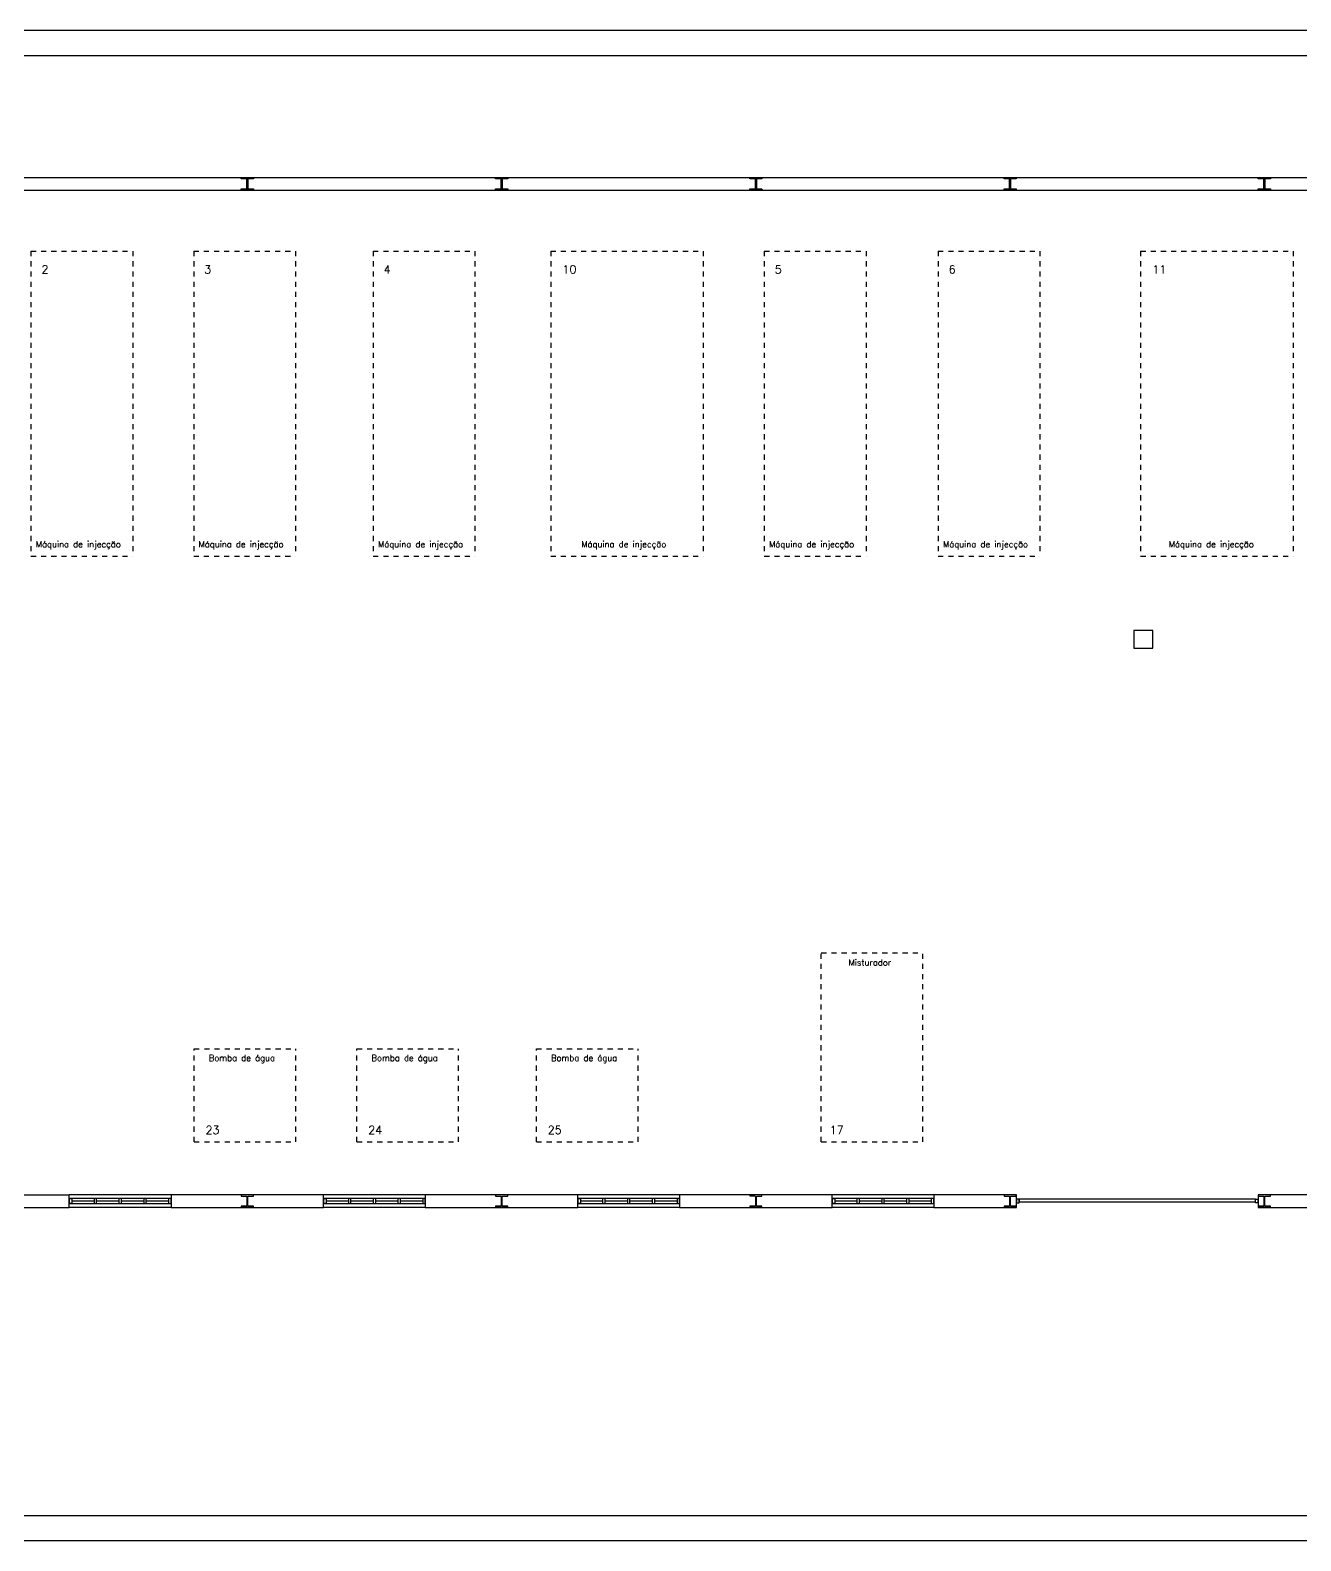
# Model space of a CAD drawing. Extents: x -3.6 to 91.9, y 0 to 29.7.
# Drawn here: x 19.7 to 44.68, y 0 to 29.7 of the extents above; entities that cross this region are included whole.
import ezdxf

# ---------------------------------------------------------------- set-up
doc = ezdxf.new("R2010")
doc.units = 0
doc.header["$LTSCALE"] = 0.4
doc.header["$MEASUREMENT"] = 0
doc.linetypes.add('HIDDEN', pattern=[0.375, 0.25, -0.125])
doc.layers.get('0').update_dxf_attribs({"linetype": 'CONTINUOUS'})
doc.layers.add('PLANTA', color=9, linetype='CONTINUOUS')
doc.layers.add('TEXTOS', color=9, linetype='CONTINUOUS')
doc.styles.add('ROMANS8', font='romans8', dxfattribs={"height": 0.2})
doc.styles.get("Standard").update_dxf_attribs({"font": 'ITALICC', "height": 250})

# ---------------------------------------------------------------- blocks, each defined once
blk = doc.blocks.new('AUW01D3S')
at = {"color": 0}
for p, q in [((0, 0.5), (1, 0.5)), ((0, -0.5), (1, -0.5))]:
    blk.add_line(p, q, dxfattribs=at)
blk = doc.blocks.new('AUD18D1S')
at = {"color": 0}
for p, q in [((0, -0.5), (0, 0.5)), ((1, 0.5), (1, -0.5))]:
    blk.add_line(p, q, dxfattribs=at)
blk = doc.blocks.new('AUD19D1S')
at = {"color": 0}
for p, q in [((0, 0), (0, 0)), ((1, 0), (1, 0))]:
    blk.add_line(p, q, dxfattribs=at)
blk = doc.blocks.new('AUD37D1S')
at = {"color": 0, "linetype": 'ByBlock'}
for p, q in [((0, 0.5), (0, -0.5)), ((1, 0.5), (0, 0.5)), ((1, -0.5), (1, 0.5)), ((0, -0.5), (1, -0.5))]:
    blk.add_line(p, q, dxfattribs=at)
at = {"color": 0, "linetype": 'ByBlock', "flags": 3}
for p in [(1, 0.5), (1, 0), (1, -0.5)]:
    blk.add_attdef('JAMBPT', p, '', height=0.1, rotation=45, dxfattribs=at)
for p in [(1, 0.5), (1, 0)]:
    blk.add_attdef('JAMBPT', p, '', height=0.1, dxfattribs=at)
blk = doc.blocks.new('AUD40D1S')
at = {"color": 0, "linetype": 'ByBlock'}
for p, q in [((-0.5, 0.5), (-0.5, -0.5)), ((0.5, 0.5), (-0.5, 0.5)), ((0.5, -0.5), (0.5, 0.5)), ((-0.5, -0.5), (0.5, -0.5))]:
    blk.add_line(p, q, dxfattribs=at)
blk = doc.blocks.new('AUW01D1S')
at = {"color": 0}
blk.add_line((-0.5, 0), (0.5, 0), dxfattribs=at)
blk = doc.blocks.new('AUD41D1S')
at = {"color": 0, "linetype": 'ByBlock'}
for p, q in [((-0.5, 0.5), (-0.5, -0.5)), ((0.5, -0.5), (0.5, 0.5))]:
    blk.add_line(p, q, dxfattribs=at)
blk = doc.blocks.new('AUD10D1S')
at = {"color": 0}
for p, q in [((0, 0), (0, -1)), ((1, 0), (0, 0)), ((1, -1), (1, 0)), ((0, -1), (1, -1))]:
    blk.add_line(p, q, dxfattribs=at)

msp = doc.modelspace()

# ---------------------------------------------------------------- linework, layer by layer
at = {"color": 5}
for p, q in [((-3.584, 29.7), (91.923, 29.7)), ((91.923, 0), (-3.584, 0))]:
    msp.add_line(p, q, dxfattribs=at)
at = {"color": 1}
for p, q in [((-1.084, 29.2), (91.423, 29.2)), ((-1.084, 0.5), (91.423, 0.5))]:
    msp.add_line(p, q, dxfattribs=at)
at = {"layer": 'PLANTA'}
for p, q in [((14.742, 26.804), (70.467, 26.804)), ((14.742, 26.554), (70.467, 26.554)), ((17.467, 6.804), (20.467, 6.804)), ((17.467, 6.554), (20.467, 6.554)), ((25.467, 6.804), (22.467, 6.804)), ((22.467, 6.554), (25.467, 6.554)), ((30.467, 6.804), (27.467, 6.804)), ((27.467, 6.554), (30.467, 6.554)), ((35.467, 6.804), (32.467, 6.804)), ((32.467, 6.554), (35.467, 6.554)), ((39.092, 6.804), (37.467, 6.804)), ((37.467, 6.554), (39.092, 6.554)), ((45.467, 6.804), (43.842, 6.804)), ((43.842, 6.554), (45.467, 6.554))]:
    msp.add_line(p, q, dxfattribs=at)
at = {"layer": 'PLANTA', "color": 8, "linetype": 'HIDDEN'}
for p, q in [((19.713, 25.356, 2.7), (19.713, 19.356, 2.7)), ((19.713, 25.356, 2.7), (21.713, 25.356, 2.7)), ((21.713, 25.356, 2.7), (21.713, 19.356, 2.7)), ((22.913, 25.356, 2.7), (22.913, 19.356, 2.7)), ((22.913, 25.356, 2.7), (24.913, 25.356, 2.7)), ((24.913, 25.356, 2.7), (24.913, 19.356, 2.7)), ((26.443, 25.356, 2.7), (26.443, 19.356, 2.7)), ((26.443, 25.356, 2.7), (28.443, 25.356, 2.7)), ((28.443, 25.356, 2.7), (28.443, 19.356, 2.7)), ((29.933, 25.356, 2.7), (32.933, 25.356, 2.7)), ((29.933, 25.356, 2.7), (29.933, 19.356, 2.7)), ((32.933, 25.356, 2.7), (32.933, 19.356, 2.7)), ((34.133, 25.356, 2.7), (36.133, 25.356, 2.7)), ((34.133, 25.356, 2.7), (34.133, 19.356, 2.7)), ((36.133, 25.356, 2.7), (36.133, 19.356, 2.7)), ((37.553, 25.356, 2.7), (39.553, 25.356, 2.7)), ((37.553, 25.356, 2.7), (37.553, 19.356, 2.7)), ((39.553, 25.356, 2.7), (39.553, 19.356, 2.7)), ((41.533, 25.356, 2.7), (41.533, 19.356, 2.7)), ((41.533, 25.356, 2.7), (44.533, 25.356, 2.7)), ((44.533, 25.356, 2.7), (44.533, 19.356, 2.7)), ((19.713, 19.356, 2.7), (21.713, 19.356, 2.7)), ((22.913, 19.356, 2.7), (24.913, 19.356, 2.7)), ((26.443, 19.356, 2.7), (28.443, 19.356, 2.7)), ((29.933, 19.356, 2.7), (32.933, 19.356, 2.7)), ((34.133, 19.356, 2.7), (36.133, 19.356, 2.7)), ((37.553, 19.356, 2.7), (39.553, 19.356, 2.7)), ((41.533, 19.356, 2.7), (44.533, 19.356, 2.7)), ((35.253, 7.843, 2.7), (35.253, 11.563, 2.7)), ((35.253, 11.563, 2.7), (37.253, 11.563, 2.7)), ((37.253, 7.843, 2.7), (37.253, 11.563, 2.7)), ((22.923, 9.673, 2.7), (24.923, 9.673, 2.7)), ((22.923, 7.843, 2.7), (22.923, 9.673, 2.7)), ((24.923, 7.843, 2.7), (24.923, 9.673, 2.7)), ((26.123, 9.673, 2.7), (28.123, 9.673, 2.7)), ((26.123, 7.843, 2.7), (26.123, 9.673, 2.7)), ((28.123, 7.843, 2.7), (28.123, 9.673, 2.7)), ((29.653, 9.673, 2.7), (31.653, 9.673, 2.7)), ((29.653, 7.843, 2.7), (29.653, 9.673, 2.7)), ((31.653, 7.843, 2.7), (31.653, 9.673, 2.7)), ((22.923, 7.843, 2.7), (24.923, 7.843, 2.7)), ((26.123, 7.843, 2.7), (28.123, 7.843, 2.7)), ((29.653, 7.843, 2.7), (31.653, 7.843, 2.7)), ((35.253, 7.843, 2.7), (37.253, 7.843, 2.7))]:
    msp.add_line(p, q, dxfattribs=at)
at = {"layer": 'PLANTA'}
for points in [[(24.087, 26.799), (24.087, 26.779), (23.987, 26.779, 0.414214), (23.977, 26.769), (23.977, 26.589, 0.414214), (23.987, 26.579), (24.087, 26.579), (24.087, 26.559), (23.847, 26.559), (23.847, 26.579), (23.947, 26.579, 0.414214), (23.957, 26.589), (23.957, 26.769, 0.414214), (23.947, 26.779), (23.847, 26.779), (23.847, 26.799)], [(29.087, 26.799), (29.087, 26.779), (28.987, 26.779, 0.414214), (28.977, 26.769), (28.977, 26.589, 0.414214), (28.987, 26.579), (29.087, 26.579), (29.087, 26.559), (28.847, 26.559), (28.847, 26.579), (28.947, 26.579, 0.414214), (28.957, 26.589), (28.957, 26.769, 0.414214), (28.947, 26.779), (28.847, 26.779), (28.847, 26.799)], [(33.848, 26.559), (33.847, 26.579), (33.947, 26.579, 0.414214), (33.957, 26.589), (33.957, 26.769, 0.414214), (33.946, 26.779), (33.846, 26.779), (33.846, 26.799), (34.086, 26.8), (34.086, 26.78), (33.986, 26.78, 0.414214), (33.977, 26.769), (33.977, 26.589, 0.414214), (33.987, 26.58), (34.087, 26.58), (34.088, 26.56)], [(39.087, 26.799), (39.087, 26.779), (38.987, 26.779, 0.414214), (38.977, 26.769), (38.977, 26.589, 0.414214), (38.987, 26.579), (39.087, 26.579), (39.087, 26.559), (38.847, 26.559), (38.847, 26.579), (38.947, 26.579, 0.414214), (38.957, 26.589), (38.957, 26.769, 0.414214), (38.947, 26.779), (38.847, 26.779), (38.847, 26.799)], [(44.087, 26.799), (44.087, 26.779), (43.987, 26.779, 0.414214), (43.977, 26.769), (43.977, 26.589, 0.414214), (43.987, 26.579), (44.087, 26.579), (44.087, 26.559), (43.847, 26.559), (43.847, 26.579), (43.947, 26.579, 0.414214), (43.957, 26.589), (43.957, 26.769, 0.414214), (43.947, 26.779), (43.847, 26.779), (43.847, 26.799)], [(24.087, 6.559), (24.087, 6.579), (23.987, 6.579, -0.414214), (23.977, 6.589), (23.977, 6.769, -0.414214), (23.987, 6.779), (24.087, 6.779), (24.087, 6.799), (23.847, 6.799), (23.847, 6.779), (23.947, 6.779, -0.414214), (23.957, 6.769), (23.957, 6.589, -0.414214), (23.947, 6.579), (23.847, 6.579), (23.847, 6.559)], [(29.087, 6.559), (29.087, 6.579), (28.987, 6.579, -0.414214), (28.977, 6.589), (28.977, 6.769, -0.414214), (28.987, 6.779), (29.087, 6.779), (29.087, 6.799), (28.847, 6.799), (28.847, 6.779), (28.947, 6.779, -0.414214), (28.957, 6.769), (28.957, 6.589, -0.414214), (28.947, 6.579), (28.847, 6.579), (28.847, 6.559)], [(33.848, 6.8), (33.847, 6.78), (33.947, 6.78, -0.414214), (33.957, 6.769), (33.957, 6.589, -0.414214), (33.946, 6.58), (33.846, 6.58), (33.846, 6.56), (34.086, 6.559), (34.086, 6.579), (33.986, 6.579, -0.414214), (33.977, 6.589), (33.977, 6.769, -0.414214), (33.987, 6.779), (34.087, 6.779), (34.088, 6.799)], [(39.087, 6.559), (39.087, 6.579), (38.987, 6.579, -0.414214), (38.977, 6.589), (38.977, 6.769, -0.414214), (38.987, 6.779), (39.087, 6.779), (39.087, 6.799), (38.847, 6.799), (38.847, 6.779), (38.947, 6.779, -0.414214), (38.957, 6.769), (38.957, 6.589, -0.414214), (38.947, 6.579), (38.847, 6.579), (38.847, 6.559)], [(44.087, 6.559), (44.087, 6.579), (43.987, 6.579, -0.414214), (43.977, 6.589), (43.977, 6.769, -0.414214), (43.987, 6.779), (44.087, 6.779), (44.087, 6.799), (43.847, 6.799), (43.847, 6.779), (43.947, 6.779, -0.414214), (43.957, 6.769), (43.957, 6.589, -0.414214), (43.947, 6.579), (43.847, 6.579), (43.847, 6.559)]]:
    msp.add_lwpolyline(points, format="xyb", close=True, dxfattribs=at)
at = {"layer": 'PLANTA', "elevation": 2.7}
msp.add_lwpolyline([(41.398, 17.551), (41.771, 17.551), (41.771, 17.896), (41.398, 17.896)], close=True, dxfattribs=at)

# ---------------------------------------------------------------- block references
at = {"layer": 'PLANTA', "rotation": 180}
for name, p, xscale, yscale, zscale in [('AUW01D3S', (22.467, 6.679), 2, 0.2499999999999964, 4), ('AUD37D1S', (20.467, 6.679), -0.05000000000000004, 0.1000000000000014, 0.9), ('AUD40D1S', (21.467, 6.679), 2, 0.1000000000000014, 0.05), ('AUD40D1S', (21.467, 6.679), 2, 0.1000000000000014, -0.05), ('AUW01D1S', (20.736, 6.679), 0.4375, 0.001000000000001222, 0.9), ('AUD37D1S', (21.004, 6.679), 0.05000000000000004, 0.1000000000000014, 0.9), ('AUW01D1S', (21.223, 6.679), 0.4375, 0.001000000000001222, 0.9), ('AUD37D1S', (21.492, 6.679), 0.05000000000000004, 0.1000000000000014, 0.9), ('AUW01D1S', (21.711, 6.679), 0.4375, 0.001000000000001222, 0.9), ('AUD37D1S', (21.979, 6.679), 0.05000000000000004, 0.1000000000000014, 0.9), ('AUW01D1S', (22.198, 6.679), 0.4375, 0.001000000000001222, 0.9), ('AUD37D1S', (22.467, 6.679), 0.05000000000000004, 0.1000000000000014, 0.9), ('AUW01D3S', (27.467, 6.679), 2, 0.2499999999999964, 4), ('AUD37D1S', (25.467, 6.679), -0.05000000000000004, 0.1000000000000014, 0.9), ('AUD40D1S', (26.467, 6.679), 2, 0.1000000000000014, 0.05), ('AUD40D1S', (26.467, 6.679), 2, 0.1000000000000014, -0.05), ('AUW01D1S', (25.736, 6.679), 0.4375, 0.001000000000001222, 0.9), ('AUD37D1S', (26.004, 6.679), 0.05000000000000004, 0.1000000000000014, 0.9), ('AUW01D1S', (26.223, 6.679), 0.4375, 0.001000000000001222, 0.9), ('AUD37D1S', (26.492, 6.679), 0.05000000000000004, 0.1000000000000014, 0.9), ('AUW01D1S', (26.711, 6.679), 0.4375, 0.001000000000001222, 0.9), ('AUD37D1S', (26.979, 6.679), 0.05000000000000004, 0.1000000000000014, 0.9), ('AUW01D1S', (27.198, 6.679), 0.4375, 0.001000000000001222, 0.9), ('AUD37D1S', (27.467, 6.679), 0.05000000000000004, 0.1000000000000014, 0.9), ('AUW01D3S', (32.467, 6.679), 2, 0.2499999999999964, 4), ('AUD37D1S', (30.467, 6.679), -0.05000000000000004, 0.1000000000000014, 0.9), ('AUD40D1S', (31.467, 6.679), 2, 0.1000000000000014, 0.05), ('AUD40D1S', (31.467, 6.679), 2, 0.1000000000000014, -0.05), ('AUW01D1S', (30.736, 6.679), 0.4375, 0.001000000000001222, 0.9), ('AUD37D1S', (31.004, 6.679), 0.05000000000000004, 0.1000000000000014, 0.9), ('AUW01D1S', (31.223, 6.679), 0.4375, 0.001000000000001222, 0.9), ('AUD37D1S', (31.492, 6.679), 0.05000000000000004, 0.1000000000000014, 0.9), ('AUW01D1S', (31.711, 6.679), 0.4375, 0.001000000000001222, 0.9), ('AUD37D1S', (31.979, 6.679), 0.05000000000000004, 0.1000000000000014, 0.9), ('AUW01D1S', (32.198, 6.679), 0.4375, 0.001000000000001222, 0.9), ('AUD37D1S', (32.467, 6.679), 0.05000000000000004, 0.1000000000000014, 0.9), ('AUW01D3S', (37.467, 6.679), 2, 0.2499999999999964, 4), ('AUD37D1S', (35.467, 6.679), -0.05000000000000004, 0.1000000000000014, 0.9), ('AUD40D1S', (36.467, 6.679), 2, 0.1000000000000014, 0.05), ('AUD40D1S', (36.467, 6.679), 2, 0.1000000000000014, -0.05), ('AUW01D1S', (35.736, 6.679), 0.4375, 0.001000000000001222, 0.9), ('AUD37D1S', (36.004, 6.679), 0.05000000000000004, 0.1000000000000014, 0.9), ('AUW01D1S', (36.223, 6.679), 0.4375, 0.001000000000001222, 0.9), ('AUD37D1S', (36.492, 6.679), 0.05000000000000004, 0.1000000000000014, 0.9), ('AUW01D1S', (36.711, 6.679), 0.4375, 0.001000000000001222, 0.9), ('AUD37D1S', (36.979, 6.679), 0.05000000000000004, 0.1000000000000014, 0.9), ('AUW01D1S', (37.198, 6.679), 0.4375, 0.001000000000001222, 0.9), ('AUD37D1S', (37.467, 6.679), 0.05000000000000004, 0.1000000000000014, 0.9)]:
    msp.add_blockref(name, p, dxfattribs=dict(at, xscale=xscale, yscale=yscale, zscale=zscale))
at = {"layer": 'PLANTA', "xscale": 2, "yscale": 0.2499999999999964, "rotation": 180}
for name, p in [('AUD18D1S', (22.467, 6.679)), ('AUD19D1S', (22.467, 6.679)), ('AUD18D1S', (27.467, 6.679)), ('AUD19D1S', (27.467, 6.679)), ('AUD18D1S', (32.467, 6.679)), ('AUD19D1S', (32.467, 6.679)), ('AUD18D1S', (37.467, 6.679)), ('AUD19D1S', (37.467, 6.679))]:
    msp.add_blockref(name, p, dxfattribs=at)
at = {"layer": 'PLANTA'}
for name, p, xscale, yscale, zscale in [('AUD18D1S', (39.092, 6.679), 4.75, 0.25, 1.5), ('AUD37D1S', (39.092, 6.679), 0.05000000000000004, 0.07499999999999929, 4.45), ('AUD41D1S', (41.467, 6.679), 4.75, 0.07499999999999929, -0.05), ('AUD19D1S', (39.092, 6.679), 4.75, 0.25, 4.5), ('AUD10D1S', (39.142, 6.717), 4.65, 0.05000000000000071, 4.45), ('AUD37D1S', (43.842, 6.679), -0.05000000000000004, 0.07499999999999929, 4.45)]:
    msp.add_blockref(name, p, dxfattribs=dict(at, xscale=xscale, yscale=yscale, zscale=zscale))

# ---------------------------------------------------------------- texts
at = {"layer": 'TEXTOS', "color": 8, "style": 'ROMANS8'}
for s, height, p in [('2', 0.16, (19.919, 24.917, 2.7)), ('3', 0.16, (23.119, 24.917, 2.7)), ('4', 0.16, (26.649, 24.917, 2.7)), ('10', 0.16, (30.164, 24.917, 2.7)), ('5', 0.16, (34.339, 24.917, 2.7)), ('6', 0.16, (37.759, 24.917, 2.7)), ('11', 0.16, (41.764, 24.917, 2.7)), ('Máquina de injecção', 0.12, (19.808, 19.533, 2.7)), ('Máquina de injecção', 0.12, (23.008, 19.533, 2.7)), ('Máquina de injecção', 0.12, (26.538, 19.533, 2.7)), ('Máquina de injecção', 0.12, (30.535, 19.533, 2.7)), ('Máquina de injecção', 0.12, (34.228, 19.533, 2.7)), ('Máquina de injecção', 0.12, (37.648, 19.533, 2.7)), ('Máquina de injecção', 0.12, (42.087, 19.533, 2.7)), ('Misturador', 0.12, (35.79, 11.309, 2.7)), ('Bomba de água', 0.12, (23.21, 9.432, 2.7)), ('Bomba de água', 0.12, (26.41, 9.432, 2.7)), ('Bomba de água', 0.12, (29.94, 9.432, 2.7)), ('23', 0.16, (23.145, 7.997, 2.7)), ('24', 0.16, (26.345, 7.997, 2.7)), ('25', 0.16, (29.875, 7.997, 2.7)), ('17', 0.16, (35.42, 7.997, 2.7))]:
    msp.add_text(s, height=height, dxfattribs=at).set_placement(p)

doc.saveas('drawing.dxf')
